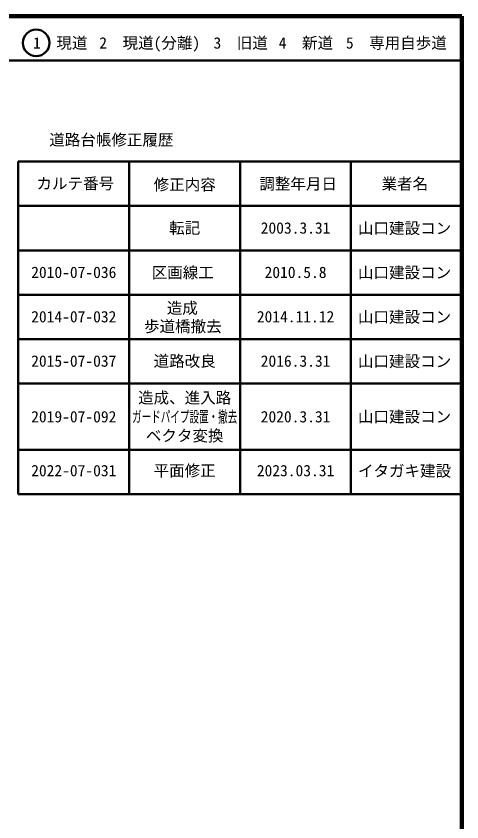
# Model space of a CAD drawing. Units: millimetres, scale not verified. Extents: x 40000 to 680000, y 20000 to 380000.
# Drawn here: x 579500 to 680000, y 198357 to 380000 of the extents above; entities that cross this region are included whole.
import ezdxf
from ezdxf.enums import TextEntityAlignment as Align

# ---------------------------------------------------------------- set-up
doc = ezdxf.new("R2010")
doc.units = ezdxf.units.MM
doc.header["$LTSCALE"] = 1000
for name, color, linetype, lineweight in [('M-TTL', 2, 'Continuous', 140), ('M-TTL-FRAM', 2, 'Continuous', 50), ('M-TTL-LINE', 7, 'Continuous', 50)]:
    doc.layers.add(name, color=color, linetype=linetype, lineweight=lineweight)
doc.layers.add('M-TTL-TXT', color=7, linetype='Continuous')
doc.styles.add('ＭＳ ゴシック', font='')
doc.styles.get('ＭＳ ゴシック').set_extended_font_data('MS Gothic')

msp = doc.modelspace()

# ---------------------------------------------------------------- linework, layer by layer
at = {"layer": 'M-TTL'}
for p, q in [((680000, 380000), (40000, 380000)), ((680000, 20000), (680000, 380000))]:
    msp.add_line(p, q, dxfattribs=at)
at = {"layer": 'M-TTL-FRAM'}
for p, q in [((580000, 347197), (580000, 272197)), ((580000, 347197), (680000, 347197)), ((580000, 272197), (680000, 272197))]:
    msp.add_line(p, q, dxfattribs=at)
at = {"layer": 'M-TTL-LINE'}
for p, q in [((40000, 370000), (680000, 370000)), ((605000, 347197), (605000, 272197)), ((630000, 347197), (630000, 272197)), ((655000, 347197), (655000, 272197)), ((580000, 337197), (680000, 337197)), ((580000, 327197), (680000, 327197)), ((580000, 317197), (680000, 317197)), ((580000, 307197), (680000, 307197)), ((580000, 297197), (680000, 297197)), ((580000, 282197), (680000, 282197))]:
    msp.add_line(p, q, dxfattribs=at)
msp.add_circle((584031, 373958), 3000, dxfattribs=at)

# ---------------------------------------------------------------- texts
at = {"layer": 'M-TTL-TXT', "style": 'ＭＳ ゴシック'}
for s, p in [('1\u3000現道', (589448, 373958)), ('2\u3000現道(分離)', (609619, 373958)), ('3\u3000旧道', (630121, 373958)), ('4\u3000新道', (644824, 373958)), ('5\u3000専用自歩道', (665228, 373958)), ('道路台帳修正履歴', (600968, 352113)), ('カルテ番号', (592839, 342277)), ('修正内容', (617509, 342023)), ('調整年月日', (643089, 342197)), ('業者名', (667134, 342197)), ('転記', (617500, 332245)), ('2003.3.31', (642500, 332245)), ('山口建設コン', (667077, 332189)), ('2010-07-036', (592500, 322245)), ('区画線工', (617077, 322189)), ('2010.5.8', (642500, 322245)), ('山口建設コン', (667077, 322189)), ('造成', (616971, 314191)), ('2014-07-032', (592500, 312245)), ('2014.11.12', (642500, 312245)), ('山口建設コン', (667077, 312189)), ('歩道橋撤去', (617077, 310066)), ('2015-07-037', (592500, 302245)), ('道路改良', (617500, 302245)), ('2016.3.31', (642500, 302245)), ('山口建設コン', (667077, 302189)), ('造成、進入路', (617500, 293975)), ('2019-07-092', (592500, 289697)), ('2020.3.31', (642500, 289697)), ('山口建設コン', (667077, 289697)), ('ベクタ変換', (617500, 285427))]:
    msp.add_text(s, height=2566, dxfattribs=at).set_placement(p, align=Align.MIDDLE_CENTER)
at = {"layer": 'M-TTL-TXT', "style": 'ＭＳ ゴシック', "width": 0.6}
msp.add_text('ガードパイプ設置・撤去', height=2566, dxfattribs=at).set_placement((617500, 289697), align=Align.MIDDLE_CENTER)
at = {"layer": 'M-TTL-TXT', "style": 'ＭＳ ゴシック'}
for s, p in [('2022-07-031', (592500, 275495)), ('平面修正', (617500, 275495)), ('2023.03.31', (642500, 275495)), ('イタガキ建設', (667077, 275439))]:
    msp.add_text(s, height=2566, dxfattribs=at).set_placement(p, align=Align.BOTTOM_CENTER)

doc.saveas('drawing.dxf')
